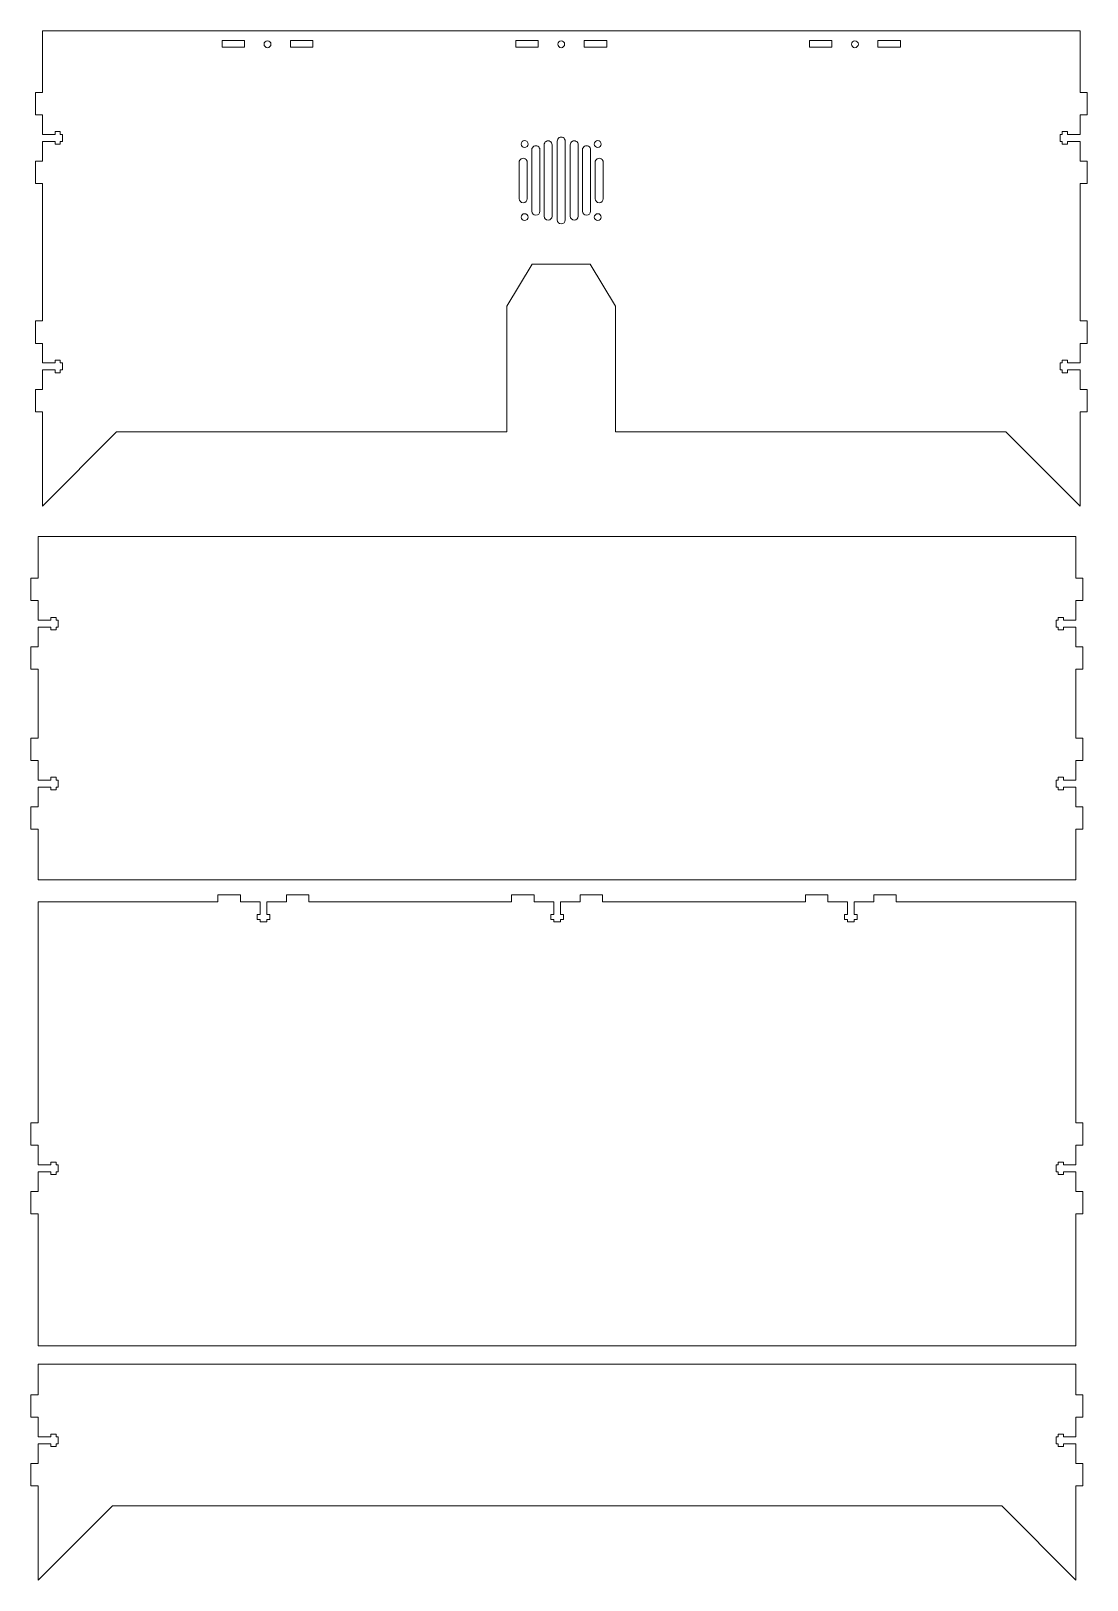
# Model space of a CAD drawing. Header units: inches. Extents: x -22.4 to 22.4, y -13.4 to 13.3.
# Drawn here: x -22.39 to -4.2, y -13.44 to 13.25 of the extents above; entities that cross this region are included whole.
import ezdxf

# ---------------------------------------------------------------- set-up
doc = ezdxf.new("R2010")
doc.units = ezdxf.units.IN
doc.header["$MEASUREMENT"] = 0
doc.layers.add('Layer 1', color=7, linetype='Continuous')

msp = doc.modelspace()

# ---------------------------------------------------------------- linework, layer by layer
at = {"layer": 'Layer 1', "color": 250, "lineweight": 18}
for points in [[(-22.195, 13.25), (-22.195, 13.25), (-22.195, 12.19), (-22.195, 12.19)], [(-4.321, 13.25), (-4.321, 13.25), (-22.195, 13.25), (-22.195, 13.25)], [(-4.321, 12.19), (-4.321, 12.19), (-4.321, 13.25), (-4.321, 13.25)], [(-22.315, 12.19), (-22.315, 12.19), (-22.315, 11.804), (-22.315, 11.804)], [(-22.195, 12.19), (-22.195, 12.19), (-22.315, 12.19), (-22.315, 12.19)], [(-4.201, 12.19), (-4.201, 12.19), (-4.321, 12.19), (-4.321, 12.19)], [(-4.201, 11.804), (-4.201, 11.804), (-4.201, 12.19), (-4.201, 12.19)], [(-22.315, 11.804), (-22.315, 11.804), (-22.195, 11.804), (-22.195, 11.804)], [(-22.195, 11.804), (-22.195, 11.804), (-22.195, 11.466), (-22.195, 11.466)], [(-4.321, 11.804), (-4.321, 11.804), (-4.201, 11.804), (-4.201, 11.804)], [(-4.321, 11.466), (-4.321, 11.466), (-4.321, 11.804), (-4.321, 11.804)], [(-21.977, 11.515), (-21.977, 11.515), (-21.887, 11.515), (-21.887, 11.515)], [(-21.977, 11.466), (-21.977, 11.466), (-21.977, 11.515), (-21.977, 11.515)], [(-21.887, 11.515), (-21.887, 11.515), (-21.887, 11.466), (-21.887, 11.466)], [(-4.629, 11.515), (-4.629, 11.515), (-4.629, 11.466), (-4.629, 11.466)], [(-4.539, 11.515), (-4.539, 11.515), (-4.629, 11.515), (-4.629, 11.515)], [(-4.539, 11.466), (-4.539, 11.466), (-4.539, 11.515), (-4.539, 11.515)], [(-22.195, 11.466), (-22.195, 11.466), (-21.977, 11.466), (-21.977, 11.466)], [(-21.977, 11.348), (-21.977, 11.348), (-22.195, 11.348), (-22.195, 11.348)], [(-22.195, 11.348), (-22.195, 11.348), (-22.195, 11.009), (-22.195, 11.009)], [(-21.977, 11.298), (-21.977, 11.298), (-21.977, 11.348), (-21.977, 11.348)], [(-21.887, 11.298), (-21.887, 11.298), (-21.977, 11.298), (-21.977, 11.298)], [(-21.887, 11.466), (-21.887, 11.466), (-21.851, 11.466), (-21.851, 11.466)], [(-21.887, 11.348), (-21.887, 11.348), (-21.887, 11.298), (-21.887, 11.298)], [(-21.851, 11.348), (-21.851, 11.348), (-21.887, 11.348), (-21.887, 11.348)], [(-21.851, 11.466), (-21.851, 11.466), (-21.851, 11.348), (-21.851, 11.348)], [(-13.552, 11.288), (-13.552, 11.288), (-13.552, 10.059), (-13.552, 10.059)], [(-13.415, 10.059), (-13.415, 10.059), (-13.415, 11.288), (-13.415, 11.288)], [(-13.327, 11.352), (-13.327, 11.352), (-13.327, 9.995), (-13.327, 9.995)], [(-13.19, 9.995), (-13.19, 9.995), (-13.19, 11.352), (-13.19, 11.352)], [(-13.102, 11.288), (-13.102, 11.288), (-13.102, 10.059), (-13.102, 10.059)], [(-12.965, 10.059), (-12.965, 10.059), (-12.965, 11.288), (-12.965, 11.288)], [(-4.665, 11.466), (-4.665, 11.466), (-4.665, 11.348), (-4.665, 11.348)], [(-4.629, 11.466), (-4.629, 11.466), (-4.665, 11.466), (-4.665, 11.466)], [(-4.665, 11.348), (-4.665, 11.348), (-4.629, 11.348), (-4.629, 11.348)], [(-4.629, 11.348), (-4.629, 11.348), (-4.629, 11.298), (-4.629, 11.298)], [(-4.629, 11.298), (-4.629, 11.298), (-4.539, 11.298), (-4.539, 11.298)], [(-4.321, 11.466), (-4.321, 11.466), (-4.539, 11.466), (-4.539, 11.466)], [(-4.539, 11.348), (-4.539, 11.348), (-4.321, 11.348), (-4.321, 11.348)], [(-4.539, 11.298), (-4.539, 11.298), (-4.539, 11.348), (-4.539, 11.348)], [(-4.321, 11.009), (-4.321, 11.009), (-4.321, 11.348), (-4.321, 11.348)], [(-22.315, 11.009), (-22.315, 11.009), (-22.315, 10.623), (-22.315, 10.623)], [(-22.195, 11.009), (-22.195, 11.009), (-22.315, 11.009), (-22.315, 11.009)], [(-13.982, 10.987), (-13.982, 10.987), (-13.982, 10.36), (-13.982, 10.36)], [(-13.844, 10.36), (-13.844, 10.36), (-13.844, 10.987), (-13.844, 10.987)], [(-13.764, 11.204), (-13.764, 11.204), (-13.764, 10.144), (-13.764, 10.144)], [(-13.626, 10.144), (-13.626, 10.144), (-13.626, 11.204), (-13.626, 11.204)], [(-12.891, 11.204), (-12.891, 11.204), (-12.891, 10.144), (-12.891, 10.144)], [(-12.753, 10.144), (-12.753, 10.144), (-12.753, 11.204), (-12.753, 11.204)], [(-12.673, 10.987), (-12.673, 10.987), (-12.673, 10.36), (-12.673, 10.36)], [(-12.535, 10.36), (-12.535, 10.36), (-12.535, 10.987), (-12.535, 10.987)], [(-4.201, 11.009), (-4.201, 11.009), (-4.321, 11.009), (-4.321, 11.009)], [(-4.201, 10.623), (-4.201, 10.623), (-4.201, 11.009), (-4.201, 11.009)], [(-22.315, 10.623), (-22.315, 10.623), (-22.195, 10.623), (-22.195, 10.623)], [(-22.195, 10.623), (-22.195, 10.623), (-22.195, 8.253), (-22.195, 8.253)], [(-4.321, 10.623), (-4.321, 10.623), (-4.201, 10.623), (-4.201, 10.623)], [(-4.321, 8.253), (-4.321, 8.253), (-4.321, 10.623), (-4.321, 10.623)], [(-14.196, 8.505), (-14.196, 8.505), (-13.758, 9.23), (-13.758, 9.23)], [(-13.758, 9.23), (-13.758, 9.23), (-12.758, 9.23), (-12.758, 9.23)], [(-12.758, 9.23), (-12.758, 9.23), (-12.321, 8.505), (-12.321, 8.505)], [(-14.196, 6.34), (-14.196, 6.34), (-14.196, 8.505), (-14.196, 8.505)], [(-12.321, 8.505), (-12.321, 8.505), (-12.321, 6.34), (-12.321, 6.34)], [(-22.315, 8.253), (-22.315, 8.253), (-22.315, 7.867), (-22.315, 7.867)], [(-22.195, 8.253), (-22.195, 8.253), (-22.315, 8.253), (-22.315, 8.253)], [(-4.201, 8.253), (-4.201, 8.253), (-4.321, 8.253), (-4.321, 8.253)], [(-4.201, 7.867), (-4.201, 7.867), (-4.201, 8.253), (-4.201, 8.253)], [(-22.315, 7.867), (-22.315, 7.867), (-22.195, 7.867), (-22.195, 7.867)], [(-22.195, 7.867), (-22.195, 7.867), (-22.195, 7.529), (-22.195, 7.529)], [(-4.321, 7.867), (-4.321, 7.867), (-4.201, 7.867), (-4.201, 7.867)], [(-4.321, 7.529), (-4.321, 7.529), (-4.321, 7.867), (-4.321, 7.867)], [(-22.195, 7.529), (-22.195, 7.529), (-21.977, 7.529), (-21.977, 7.529)], [(-21.977, 7.578), (-21.977, 7.578), (-21.887, 7.578), (-21.887, 7.578)], [(-21.977, 7.529), (-21.977, 7.529), (-21.977, 7.578), (-21.977, 7.578)], [(-21.887, 7.578), (-21.887, 7.578), (-21.887, 7.529), (-21.887, 7.529)], [(-21.887, 7.529), (-21.887, 7.529), (-21.851, 7.529), (-21.851, 7.529)], [(-21.851, 7.529), (-21.851, 7.529), (-21.851, 7.411), (-21.851, 7.411)], [(-4.665, 7.529), (-4.665, 7.529), (-4.665, 7.411), (-4.665, 7.411)], [(-4.629, 7.529), (-4.629, 7.529), (-4.665, 7.529), (-4.665, 7.529)], [(-4.629, 7.578), (-4.629, 7.578), (-4.629, 7.529), (-4.629, 7.529)], [(-4.539, 7.578), (-4.539, 7.578), (-4.629, 7.578), (-4.629, 7.578)], [(-4.539, 7.529), (-4.539, 7.529), (-4.539, 7.578), (-4.539, 7.578)], [(-4.321, 7.529), (-4.321, 7.529), (-4.539, 7.529), (-4.539, 7.529)], [(-21.977, 7.411), (-21.977, 7.411), (-22.195, 7.411), (-22.195, 7.411)], [(-22.195, 7.411), (-22.195, 7.411), (-22.195, 7.072), (-22.195, 7.072)], [(-21.977, 7.361), (-21.977, 7.361), (-21.977, 7.411), (-21.977, 7.411)], [(-21.887, 7.361), (-21.887, 7.361), (-21.977, 7.361), (-21.977, 7.361)], [(-21.887, 7.411), (-21.887, 7.411), (-21.887, 7.361), (-21.887, 7.361)], [(-21.851, 7.411), (-21.851, 7.411), (-21.887, 7.411), (-21.887, 7.411)], [(-4.665, 7.411), (-4.665, 7.411), (-4.629, 7.411), (-4.629, 7.411)], [(-4.629, 7.411), (-4.629, 7.411), (-4.629, 7.361), (-4.629, 7.361)], [(-4.629, 7.361), (-4.629, 7.361), (-4.539, 7.361), (-4.539, 7.361)], [(-4.539, 7.411), (-4.539, 7.411), (-4.321, 7.411), (-4.321, 7.411)], [(-4.539, 7.361), (-4.539, 7.361), (-4.539, 7.411), (-4.539, 7.411)], [(-4.321, 7.072), (-4.321, 7.072), (-4.321, 7.411), (-4.321, 7.411)], [(-22.315, 7.072), (-22.315, 7.072), (-22.315, 6.686), (-22.315, 6.686)], [(-22.195, 7.072), (-22.195, 7.072), (-22.315, 7.072), (-22.315, 7.072)], [(-4.201, 7.072), (-4.201, 7.072), (-4.321, 7.072), (-4.321, 7.072)], [(-4.201, 6.686), (-4.201, 6.686), (-4.201, 7.072), (-4.201, 7.072)], [(-22.315, 6.686), (-22.315, 6.686), (-22.195, 6.686), (-22.195, 6.686)], [(-22.195, 6.686), (-22.195, 6.686), (-22.195, 5.061), (-22.195, 5.061)], [(-4.321, 6.686), (-4.321, 6.686), (-4.201, 6.686), (-4.201, 6.686)], [(-4.321, 5.061), (-4.321, 5.061), (-4.321, 6.686), (-4.321, 6.686)], [(-22.195, 5.061), (-22.195, 5.061), (-20.916, 6.34), (-20.916, 6.34)], [(-20.916, 6.34), (-20.916, 6.34), (-14.196, 6.34), (-14.196, 6.34)], [(-12.321, 6.34), (-12.321, 6.34), (-5.601, 6.34), (-5.601, 6.34)], [(-5.601, 6.34), (-5.601, 6.34), (-4.321, 5.061), (-4.321, 5.061)]]:
    msp.add_open_spline(points, degree=3, dxfattribs=at)
for points, knots in [([(-19.101, 13.088), (-19.101, 13.088), (-18.715, 13.088), (-18.715, 13.088), (-18.715, 13.088), (-18.715, 13.088), (-18.715, 12.968), (-18.715, 12.968), (-18.715, 12.968), (-18.715, 12.968), (-19.101, 12.968), (-19.101, 12.968), (-19.101, 12.968), (-19.101, 12.968), (-19.101, 13.088), (-19.101, 13.088)], [0, 0, 0, 0, 0.2, 0.2, 0.2, 0.2, 0.4, 0.4, 0.4, 0.4, 0.6, 0.6, 0.6, 0.6, 1, 1, 1, 1]), ([(-18.258, 13.021), (-18.258, 13.054), (-18.285, 13.08), (-18.317, 13.08), (-18.317, 13.08), (-18.35, 13.08), (-18.377, 13.054), (-18.377, 13.021), (-18.377, 13.021), (-18.377, 12.989), (-18.35, 12.962), (-18.317, 12.962), (-18.317, 12.962), (-18.285, 12.962), (-18.258, 12.989), (-18.258, 13.021)], [0, 0, 0, 0, 0.2, 0.2, 0.2, 0.2, 0.4, 0.4, 0.4, 0.4, 0.6, 0.6, 0.6, 0.6, 1, 1, 1, 1]), ([(-17.92, 13.088), (-17.92, 13.088), (-17.534, 13.088), (-17.534, 13.088), (-17.534, 13.088), (-17.534, 13.088), (-17.534, 12.968), (-17.534, 12.968), (-17.534, 12.968), (-17.534, 12.968), (-17.92, 12.968), (-17.92, 12.968), (-17.92, 12.968), (-17.92, 12.968), (-17.92, 13.088), (-17.92, 13.088)], [0, 0, 0, 0, 0.2, 0.2, 0.2, 0.2, 0.4, 0.4, 0.4, 0.4, 0.6, 0.6, 0.6, 0.6, 1, 1, 1, 1]), ([(-14.042, 13.088), (-14.042, 13.088), (-13.656, 13.088), (-13.656, 13.088), (-13.656, 13.088), (-13.656, 13.088), (-13.656, 12.968), (-13.656, 12.968), (-13.656, 12.968), (-13.656, 12.968), (-14.042, 12.968), (-14.042, 12.968), (-14.042, 12.968), (-14.042, 12.968), (-14.042, 13.088), (-14.042, 13.088)], [0, 0, 0, 0, 0.2, 0.2, 0.2, 0.2, 0.4, 0.4, 0.4, 0.4, 0.6, 0.6, 0.6, 0.6, 1, 1, 1, 1]), ([(-13.199, 13.021), (-13.199, 13.054), (-13.226, 13.08), (-13.258, 13.08), (-13.258, 13.08), (-13.291, 13.08), (-13.317, 13.054), (-13.317, 13.021), (-13.317, 13.021), (-13.317, 12.989), (-13.291, 12.962), (-13.258, 12.962), (-13.258, 12.962), (-13.226, 12.962), (-13.199, 12.989), (-13.199, 13.021)], [0, 0, 0, 0, 0.2, 0.2, 0.2, 0.2, 0.4, 0.4, 0.4, 0.4, 0.6, 0.6, 0.6, 0.6, 1, 1, 1, 1]), ([(-12.861, 13.088), (-12.861, 13.088), (-12.475, 13.088), (-12.475, 13.088), (-12.475, 13.088), (-12.475, 13.088), (-12.475, 12.968), (-12.475, 12.968), (-12.475, 12.968), (-12.475, 12.968), (-12.861, 12.968), (-12.861, 12.968), (-12.861, 12.968), (-12.861, 12.968), (-12.861, 13.088), (-12.861, 13.088)], [0, 0, 0, 0, 0.2, 0.2, 0.2, 0.2, 0.4, 0.4, 0.4, 0.4, 0.6, 0.6, 0.6, 0.6, 1, 1, 1, 1]), ([(-8.983, 13.088), (-8.983, 13.088), (-8.597, 13.088), (-8.597, 13.088), (-8.597, 13.088), (-8.597, 13.088), (-8.597, 12.968), (-8.597, 12.968), (-8.597, 12.968), (-8.597, 12.968), (-8.983, 12.968), (-8.983, 12.968), (-8.983, 12.968), (-8.983, 12.968), (-8.983, 13.088), (-8.983, 13.088)], [0, 0, 0, 0, 0.2, 0.2, 0.2, 0.2, 0.4, 0.4, 0.4, 0.4, 0.6, 0.6, 0.6, 0.6, 1, 1, 1, 1]), ([(-8.14, 13.021), (-8.14, 13.054), (-8.167, 13.08), (-8.199, 13.08), (-8.199, 13.08), (-8.232, 13.08), (-8.258, 13.054), (-8.258, 13.021), (-8.258, 13.021), (-8.258, 12.989), (-8.232, 12.962), (-8.199, 12.962), (-8.199, 12.962), (-8.167, 12.962), (-8.14, 12.989), (-8.14, 13.021)], [0, 0, 0, 0, 0.2, 0.2, 0.2, 0.2, 0.4, 0.4, 0.4, 0.4, 0.6, 0.6, 0.6, 0.6, 1, 1, 1, 1]), ([(-7.802, 13.088), (-7.802, 13.088), (-7.416, 13.088), (-7.416, 13.088), (-7.416, 13.088), (-7.416, 13.088), (-7.416, 12.968), (-7.416, 12.968), (-7.416, 12.968), (-7.416, 12.968), (-7.802, 12.968), (-7.802, 12.968), (-7.802, 12.968), (-7.802, 12.968), (-7.802, 13.088), (-7.802, 13.088)], [0, 0, 0, 0, 0.2, 0.2, 0.2, 0.2, 0.4, 0.4, 0.4, 0.4, 0.6, 0.6, 0.6, 0.6, 1, 1, 1, 1]), ([(-13.829, 11.302), (-13.829, 11.334), (-13.856, 11.361), (-13.888, 11.361), (-13.888, 11.361), (-13.921, 11.361), (-13.947, 11.334), (-13.947, 11.302), (-13.947, 11.302), (-13.947, 11.269), (-13.921, 11.243), (-13.888, 11.243), (-13.888, 11.243), (-13.856, 11.243), (-13.829, 11.269), (-13.829, 11.302)], [0, 0, 0, 0, 0.2, 0.2, 0.2, 0.2, 0.4, 0.4, 0.4, 0.4, 0.6, 0.6, 0.6, 0.6, 1, 1, 1, 1]), ([(-13.626, 11.204), (-13.626, 11.228), (-13.639, 11.251), (-13.66, 11.263), (-13.66, 11.263), (-13.682, 11.276), (-13.708, 11.276), (-13.729, 11.263), (-13.729, 11.263), (-13.751, 11.251), (-13.764, 11.228), (-13.764, 11.204)], [0, 0, 0, 0, 0.25, 0.25, 0.25, 0.25, 0.5, 0.5, 0.5, 0.5, 1, 1, 1, 1]), ([(-13.415, 11.288), (-13.415, 11.313), (-13.428, 11.336), (-13.449, 11.348), (-13.449, 11.348), (-13.47, 11.36), (-13.497, 11.36), (-13.518, 11.348), (-13.518, 11.348), (-13.539, 11.336), (-13.552, 11.313), (-13.552, 11.288)], [0, 0, 0, 0, 0.25, 0.25, 0.25, 0.25, 0.5, 0.5, 0.5, 0.5, 1, 1, 1, 1]), ([(-13.19, 11.352), (-13.19, 11.377), (-13.203, 11.4), (-13.224, 11.412), (-13.224, 11.412), (-13.245, 11.424), (-13.272, 11.424), (-13.293, 11.412), (-13.293, 11.412), (-13.314, 11.4), (-13.327, 11.377), (-13.327, 11.352)], [0, 0, 0, 0, 0.25, 0.25, 0.25, 0.25, 0.5, 0.5, 0.5, 0.5, 1, 1, 1, 1]), ([(-12.965, 11.288), (-12.965, 11.313), (-12.978, 11.336), (-12.999, 11.348), (-12.999, 11.348), (-13.02, 11.36), (-13.047, 11.36), (-13.068, 11.348), (-13.068, 11.348), (-13.089, 11.336), (-13.102, 11.313), (-13.102, 11.288)], [0, 0, 0, 0, 0.25, 0.25, 0.25, 0.25, 0.5, 0.5, 0.5, 0.5, 1, 1, 1, 1]), ([(-12.753, 11.204), (-12.753, 11.228), (-12.766, 11.251), (-12.788, 11.263), (-12.788, 11.263), (-12.809, 11.276), (-12.835, 11.276), (-12.856, 11.263), (-12.856, 11.263), (-12.878, 11.251), (-12.891, 11.228), (-12.891, 11.204)], [0, 0, 0, 0, 0.25, 0.25, 0.25, 0.25, 0.5, 0.5, 0.5, 0.5, 1, 1, 1, 1]), ([(-12.569, 11.302), (-12.569, 11.334), (-12.596, 11.361), (-12.628, 11.361), (-12.628, 11.361), (-12.661, 11.361), (-12.688, 11.334), (-12.688, 11.302), (-12.688, 11.302), (-12.688, 11.269), (-12.661, 11.243), (-12.628, 11.243), (-12.628, 11.243), (-12.596, 11.243), (-12.569, 11.269), (-12.569, 11.302)], [0, 0, 0, 0, 0.2, 0.2, 0.2, 0.2, 0.4, 0.4, 0.4, 0.4, 0.6, 0.6, 0.6, 0.6, 1, 1, 1, 1]), ([(-13.844, 10.987), (-13.844, 11.012), (-13.857, 11.035), (-13.879, 11.047), (-13.879, 11.047), (-13.9, 11.059), (-13.926, 11.059), (-13.948, 11.047), (-13.948, 11.047), (-13.969, 11.035), (-13.982, 11.012), (-13.982, 10.987)], [0, 0, 0, 0, 0.25, 0.25, 0.25, 0.25, 0.5, 0.5, 0.5, 0.5, 1, 1, 1, 1]), ([(-12.535, 10.987), (-12.535, 11.012), (-12.548, 11.035), (-12.569, 11.047), (-12.569, 11.047), (-12.591, 11.059), (-12.617, 11.059), (-12.638, 11.047), (-12.638, 11.047), (-12.66, 11.035), (-12.673, 11.012), (-12.673, 10.987)], [0, 0, 0, 0, 0.25, 0.25, 0.25, 0.25, 0.5, 0.5, 0.5, 0.5, 1, 1, 1, 1]), ([(-13.982, 10.36), (-13.982, 10.322), (-13.951, 10.291), (-13.913, 10.291), (-13.913, 10.291), (-13.875, 10.291), (-13.844, 10.322), (-13.844, 10.36)], [0, 0, 0, 0, 0.333333, 0.333333, 0.333333, 0.333333, 1, 1, 1, 1]), ([(-13.764, 10.144), (-13.764, 10.105), (-13.733, 10.075), (-13.695, 10.075), (-13.695, 10.075), (-13.657, 10.075), (-13.626, 10.105), (-13.626, 10.144)], [0, 0, 0, 0, 0.333333, 0.333333, 0.333333, 0.333333, 1, 1, 1, 1]), ([(-12.891, 10.144), (-12.891, 10.105), (-12.86, 10.075), (-12.822, 10.075), (-12.822, 10.075), (-12.784, 10.075), (-12.753, 10.105), (-12.753, 10.144)], [0, 0, 0, 0, 0.333333, 0.333333, 0.333333, 0.333333, 1, 1, 1, 1]), ([(-12.673, 10.36), (-12.673, 10.322), (-12.642, 10.291), (-12.604, 10.291), (-12.604, 10.291), (-12.566, 10.291), (-12.535, 10.322), (-12.535, 10.36)], [0, 0, 0, 0, 0.333333, 0.333333, 0.333333, 0.333333, 1, 1, 1, 1]), ([(-13.829, 10.042), (-13.829, 10.074), (-13.856, 10.101), (-13.888, 10.101), (-13.888, 10.101), (-13.921, 10.101), (-13.947, 10.074), (-13.947, 10.042), (-13.947, 10.042), (-13.947, 10.009), (-13.921, 9.983), (-13.888, 9.983), (-13.888, 9.983), (-13.856, 9.983), (-13.829, 10.009), (-13.829, 10.042)], [0, 0, 0, 0, 0.2, 0.2, 0.2, 0.2, 0.4, 0.4, 0.4, 0.4, 0.6, 0.6, 0.6, 0.6, 1, 1, 1, 1]), ([(-13.552, 10.059), (-13.552, 10.021), (-13.521, 9.99), (-13.483, 9.99), (-13.483, 9.99), (-13.445, 9.99), (-13.415, 10.021), (-13.415, 10.059)], [0, 0, 0, 0, 0.333333, 0.333333, 0.333333, 0.333333, 1, 1, 1, 1]), ([(-13.327, 9.995), (-13.327, 9.957), (-13.296, 9.926), (-13.258, 9.926), (-13.258, 9.926), (-13.22, 9.926), (-13.19, 9.957), (-13.19, 9.995)], [0, 0, 0, 0, 0.333333, 0.333333, 0.333333, 0.333333, 1, 1, 1, 1]), ([(-13.102, 10.059), (-13.102, 10.021), (-13.071, 9.99), (-13.033, 9.99), (-13.033, 9.99), (-12.995, 9.99), (-12.965, 10.021), (-12.965, 10.059)], [0, 0, 0, 0, 0.333333, 0.333333, 0.333333, 0.333333, 1, 1, 1, 1]), ([(-12.569, 10.042), (-12.569, 10.074), (-12.596, 10.101), (-12.628, 10.101), (-12.628, 10.101), (-12.661, 10.101), (-12.688, 10.074), (-12.688, 10.042), (-12.688, 10.042), (-12.688, 10.009), (-12.661, 9.983), (-12.628, 9.983), (-12.628, 9.983), (-12.596, 9.983), (-12.569, 10.009), (-12.569, 10.042)], [0, 0, 0, 0, 0.2, 0.2, 0.2, 0.2, 0.4, 0.4, 0.4, 0.4, 0.6, 0.6, 0.6, 0.6, 1, 1, 1, 1])]:
    msp.add_open_spline(points, degree=3, knots=knots, dxfattribs=at)
at = {"layer": 'Layer 1', "lineweight": 15}
for points in [[(-4.391, 4.536), (-4.391, 4.536), (-22.265, 4.536), (-22.265, 4.536)], [(-22.265, 4.536), (-22.265, 4.536), (-22.265, 3.82), (-22.265, 3.82)], [(-4.391, 3.82), (-4.391, 3.82), (-4.391, 4.536), (-4.391, 4.536)], [(-22.265, 3.82), (-22.265, 3.82), (-22.391, 3.82), (-22.391, 3.82)], [(-22.391, 3.82), (-22.391, 3.82), (-22.391, 3.434), (-22.391, 3.434)], [(-4.271, 3.82), (-4.271, 3.82), (-4.391, 3.82), (-4.391, 3.82)], [(-4.271, 3.434), (-4.271, 3.434), (-4.271, 3.82), (-4.271, 3.82)], [(-22.391, 3.434), (-22.391, 3.434), (-22.265, 3.434), (-22.265, 3.434)], [(-22.265, 3.434), (-22.265, 3.434), (-22.265, 3.095), (-22.265, 3.095)], [(-4.391, 3.095), (-4.391, 3.095), (-4.391, 3.434), (-4.391, 3.434)], [(-4.391, 3.434), (-4.391, 3.434), (-4.271, 3.434), (-4.271, 3.434)], [(-22.265, 3.095), (-22.265, 3.095), (-22.047, 3.095), (-22.047, 3.095)], [(-22.047, 2.977), (-22.047, 2.977), (-22.265, 2.977), (-22.265, 2.977)], [(-22.265, 2.977), (-22.265, 2.977), (-22.265, 2.639), (-22.265, 2.639)], [(-22.047, 3.095), (-22.047, 3.095), (-22.047, 3.145), (-22.047, 3.145)], [(-22.047, 3.145), (-22.047, 3.145), (-21.957, 3.145), (-21.957, 3.145)], [(-22.047, 2.928), (-22.047, 2.928), (-22.047, 2.977), (-22.047, 2.977)], [(-21.957, 3.145), (-21.957, 3.145), (-21.957, 3.095), (-21.957, 3.095)], [(-21.957, 3.095), (-21.957, 3.095), (-21.921, 3.095), (-21.921, 3.095)], [(-21.921, 2.977), (-21.921, 2.977), (-21.957, 2.977), (-21.957, 2.977)], [(-21.957, 2.977), (-21.957, 2.977), (-21.957, 2.928), (-21.957, 2.928)], [(-21.921, 3.095), (-21.921, 3.095), (-21.921, 2.977), (-21.921, 2.977)], [(-4.735, 2.977), (-4.735, 2.977), (-4.735, 3.095), (-4.735, 3.095)], [(-4.735, 3.095), (-4.735, 3.095), (-4.699, 3.095), (-4.699, 3.095)], [(-4.699, 2.977), (-4.699, 2.977), (-4.735, 2.977), (-4.735, 2.977)], [(-4.699, 3.095), (-4.699, 3.095), (-4.699, 3.145), (-4.699, 3.145)], [(-4.699, 3.145), (-4.699, 3.145), (-4.609, 3.145), (-4.609, 3.145)], [(-4.699, 2.928), (-4.699, 2.928), (-4.699, 2.977), (-4.699, 2.977)], [(-4.609, 3.145), (-4.609, 3.145), (-4.609, 3.095), (-4.609, 3.095)], [(-4.609, 3.095), (-4.609, 3.095), (-4.391, 3.095), (-4.391, 3.095)], [(-4.391, 2.977), (-4.391, 2.977), (-4.609, 2.977), (-4.609, 2.977)], [(-4.609, 2.977), (-4.609, 2.977), (-4.609, 2.928), (-4.609, 2.928)], [(-4.391, 2.639), (-4.391, 2.639), (-4.391, 2.977), (-4.391, 2.977)], [(-21.957, 2.928), (-21.957, 2.928), (-22.047, 2.928), (-22.047, 2.928)], [(-4.609, 2.928), (-4.609, 2.928), (-4.699, 2.928), (-4.699, 2.928)], [(-22.265, 2.639), (-22.265, 2.639), (-22.391, 2.639), (-22.391, 2.639)], [(-22.391, 2.639), (-22.391, 2.639), (-22.391, 2.253), (-22.391, 2.253)], [(-4.271, 2.639), (-4.271, 2.639), (-4.391, 2.639), (-4.391, 2.639)], [(-4.271, 2.253), (-4.271, 2.253), (-4.271, 2.639), (-4.271, 2.639)], [(-22.391, 2.253), (-22.391, 2.253), (-22.265, 2.253), (-22.265, 2.253)], [(-22.265, 2.253), (-22.265, 2.253), (-22.265, 1.064), (-22.265, 1.064)], [(-4.391, 1.064), (-4.391, 1.064), (-4.391, 2.253), (-4.391, 2.253)], [(-4.391, 2.253), (-4.391, 2.253), (-4.271, 2.253), (-4.271, 2.253)], [(-22.265, 1.064), (-22.265, 1.064), (-22.391, 1.064), (-22.391, 1.064)], [(-22.391, 1.064), (-22.391, 1.064), (-22.391, 0.678), (-22.391, 0.678)], [(-4.271, 1.064), (-4.271, 1.064), (-4.391, 1.064), (-4.391, 1.064)], [(-4.271, 0.678), (-4.271, 0.678), (-4.271, 1.064), (-4.271, 1.064)], [(-22.391, 0.678), (-22.391, 0.678), (-22.265, 0.678), (-22.265, 0.678)], [(-22.265, 0.678), (-22.265, 0.678), (-22.265, 0.34), (-22.265, 0.34)], [(-4.391, 0.34), (-4.391, 0.34), (-4.391, 0.678), (-4.391, 0.678)], [(-4.391, 0.678), (-4.391, 0.678), (-4.271, 0.678), (-4.271, 0.678)], [(-22.265, 0.34), (-22.265, 0.34), (-22.047, 0.34), (-22.047, 0.34)], [(-22.047, 0.34), (-22.047, 0.34), (-22.047, 0.389), (-22.047, 0.389)], [(-22.047, 0.389), (-22.047, 0.389), (-21.957, 0.389), (-21.957, 0.389)], [(-21.957, 0.389), (-21.957, 0.389), (-21.957, 0.34), (-21.957, 0.34)], [(-21.957, 0.34), (-21.957, 0.34), (-21.921, 0.34), (-21.921, 0.34)], [(-21.921, 0.34), (-21.921, 0.34), (-21.921, 0.221), (-21.921, 0.221)], [(-4.735, 0.221), (-4.735, 0.221), (-4.735, 0.34), (-4.735, 0.34)], [(-4.735, 0.34), (-4.735, 0.34), (-4.699, 0.34), (-4.699, 0.34)], [(-4.699, 0.34), (-4.699, 0.34), (-4.699, 0.389), (-4.699, 0.389)], [(-4.699, 0.389), (-4.699, 0.389), (-4.609, 0.389), (-4.609, 0.389)], [(-4.609, 0.389), (-4.609, 0.389), (-4.609, 0.34), (-4.609, 0.34)], [(-4.609, 0.34), (-4.609, 0.34), (-4.391, 0.34), (-4.391, 0.34)], [(-22.047, 0.221), (-22.047, 0.221), (-22.265, 0.221), (-22.265, 0.221)], [(-22.265, 0.221), (-22.265, 0.221), (-22.265, -0.117), (-22.265, -0.117)], [(-22.047, 0.172), (-22.047, 0.172), (-22.047, 0.221), (-22.047, 0.221)], [(-21.957, 0.172), (-21.957, 0.172), (-22.047, 0.172), (-22.047, 0.172)], [(-21.921, 0.221), (-21.921, 0.221), (-21.957, 0.221), (-21.957, 0.221)], [(-21.957, 0.221), (-21.957, 0.221), (-21.957, 0.172), (-21.957, 0.172)], [(-4.699, 0.221), (-4.699, 0.221), (-4.735, 0.221), (-4.735, 0.221)], [(-4.699, 0.172), (-4.699, 0.172), (-4.699, 0.221), (-4.699, 0.221)], [(-4.609, 0.172), (-4.609, 0.172), (-4.699, 0.172), (-4.699, 0.172)], [(-4.391, 0.221), (-4.391, 0.221), (-4.609, 0.221), (-4.609, 0.221)], [(-4.609, 0.221), (-4.609, 0.221), (-4.609, 0.172), (-4.609, 0.172)], [(-4.391, -0.117), (-4.391, -0.117), (-4.391, 0.221), (-4.391, 0.221)], [(-22.265, -0.117), (-22.265, -0.117), (-22.391, -0.117), (-22.391, -0.117)], [(-22.391, -0.117), (-22.391, -0.117), (-22.391, -0.503), (-22.391, -0.503)], [(-4.271, -0.117), (-4.271, -0.117), (-4.391, -0.117), (-4.391, -0.117)], [(-4.271, -0.503), (-4.271, -0.503), (-4.271, -0.117), (-4.271, -0.117)], [(-22.391, -0.503), (-22.391, -0.503), (-22.265, -0.503), (-22.265, -0.503)], [(-22.265, -0.503), (-22.265, -0.503), (-22.265, -1.377), (-22.265, -1.377)], [(-4.391, -1.377), (-4.391, -1.377), (-4.391, -0.503), (-4.391, -0.503)], [(-4.391, -0.503), (-4.391, -0.503), (-4.271, -0.503), (-4.271, -0.503)], [(-22.265, -1.377), (-22.265, -1.377), (-4.391, -1.377), (-4.391, -1.377)], [(-19.171, -1.755), (-19.171, -1.755), (-22.265, -1.755), (-22.265, -1.755)], [(-22.265, -1.755), (-22.265, -1.755), (-22.265, -5.565), (-22.265, -5.565)], [(-18.785, -1.635), (-18.785, -1.635), (-19.171, -1.635), (-19.171, -1.635)], [(-19.171, -1.635), (-19.171, -1.635), (-19.171, -1.755), (-19.171, -1.755)], [(-18.785, -1.755), (-18.785, -1.755), (-18.785, -1.635), (-18.785, -1.635)], [(-18.446, -1.755), (-18.446, -1.755), (-18.785, -1.755), (-18.785, -1.755)], [(-18.446, -1.755), (-18.446, -1.755), (-18.446, -1.973), (-18.446, -1.973)], [(-18.328, -1.973), (-18.328, -1.973), (-18.328, -1.755), (-18.328, -1.755)], [(-17.99, -1.755), (-17.99, -1.755), (-18.328, -1.755), (-18.328, -1.755)], [(-17.604, -1.635), (-17.604, -1.635), (-17.99, -1.635), (-17.99, -1.635)], [(-17.99, -1.635), (-17.99, -1.635), (-17.99, -1.755), (-17.99, -1.755)], [(-17.604, -1.755), (-17.604, -1.755), (-17.604, -1.635), (-17.604, -1.635)], [(-14.112, -1.755), (-14.112, -1.755), (-17.604, -1.755), (-17.604, -1.755)], [(-13.726, -1.635), (-13.726, -1.635), (-14.112, -1.635), (-14.112, -1.635)], [(-14.112, -1.635), (-14.112, -1.635), (-14.112, -1.755), (-14.112, -1.755)], [(-13.726, -1.755), (-13.726, -1.755), (-13.726, -1.635), (-13.726, -1.635)], [(-13.387, -1.755), (-13.387, -1.755), (-13.726, -1.755), (-13.726, -1.755)], [(-13.387, -1.755), (-13.387, -1.755), (-13.387, -1.973), (-13.387, -1.973)], [(-13.269, -1.973), (-13.269, -1.973), (-13.269, -1.755), (-13.269, -1.755)], [(-12.93, -1.755), (-12.93, -1.755), (-13.269, -1.755), (-13.269, -1.755)], [(-12.545, -1.635), (-12.545, -1.635), (-12.93, -1.635), (-12.93, -1.635)], [(-12.93, -1.635), (-12.93, -1.635), (-12.93, -1.755), (-12.93, -1.755)], [(-12.545, -1.755), (-12.545, -1.755), (-12.545, -1.635), (-12.545, -1.635)], [(-9.053, -1.755), (-9.053, -1.755), (-12.545, -1.755), (-12.545, -1.755)], [(-8.667, -1.635), (-8.667, -1.635), (-9.053, -1.635), (-9.053, -1.635)], [(-9.053, -1.635), (-9.053, -1.635), (-9.053, -1.755), (-9.053, -1.755)], [(-8.667, -1.755), (-8.667, -1.755), (-8.667, -1.635), (-8.667, -1.635)], [(-8.328, -1.755), (-8.328, -1.755), (-8.667, -1.755), (-8.667, -1.755)], [(-8.328, -1.755), (-8.328, -1.755), (-8.328, -1.973), (-8.328, -1.973)], [(-8.21, -1.973), (-8.21, -1.973), (-8.21, -1.755), (-8.21, -1.755)], [(-7.871, -1.755), (-7.871, -1.755), (-8.21, -1.755), (-8.21, -1.755)], [(-7.486, -1.635), (-7.486, -1.635), (-7.871, -1.635), (-7.871, -1.635)], [(-7.871, -1.635), (-7.871, -1.635), (-7.871, -1.755), (-7.871, -1.755)], [(-7.486, -1.755), (-7.486, -1.755), (-7.486, -1.635), (-7.486, -1.635)], [(-4.391, -1.755), (-4.391, -1.755), (-7.486, -1.755), (-7.486, -1.755)], [(-4.391, -5.565), (-4.391, -5.565), (-4.391, -1.755), (-4.391, -1.755)], [(-18.446, -1.973), (-18.446, -1.973), (-18.495, -1.973), (-18.495, -1.973)], [(-18.495, -1.973), (-18.495, -1.973), (-18.495, -2.063), (-18.495, -2.063)], [(-18.495, -2.063), (-18.495, -2.063), (-18.446, -2.063), (-18.446, -2.063)], [(-18.446, -2.063), (-18.446, -2.063), (-18.446, -2.099), (-18.446, -2.099)], [(-18.446, -2.099), (-18.446, -2.099), (-18.328, -2.099), (-18.328, -2.099)], [(-18.279, -1.973), (-18.279, -1.973), (-18.328, -1.973), (-18.328, -1.973)], [(-18.328, -2.099), (-18.328, -2.099), (-18.328, -2.063), (-18.328, -2.063)], [(-18.328, -2.063), (-18.328, -2.063), (-18.279, -2.063), (-18.279, -2.063)], [(-18.279, -2.063), (-18.279, -2.063), (-18.279, -1.973), (-18.279, -1.973)], [(-13.387, -1.973), (-13.387, -1.973), (-13.436, -1.973), (-13.436, -1.973)], [(-13.436, -1.973), (-13.436, -1.973), (-13.436, -2.063), (-13.436, -2.063)], [(-13.436, -2.063), (-13.436, -2.063), (-13.387, -2.063), (-13.387, -2.063)], [(-13.387, -2.063), (-13.387, -2.063), (-13.387, -2.099), (-13.387, -2.099)], [(-13.387, -2.099), (-13.387, -2.099), (-13.269, -2.099), (-13.269, -2.099)], [(-13.22, -1.973), (-13.22, -1.973), (-13.269, -1.973), (-13.269, -1.973)], [(-13.269, -2.099), (-13.269, -2.099), (-13.269, -2.063), (-13.269, -2.063)], [(-13.269, -2.063), (-13.269, -2.063), (-13.22, -2.063), (-13.22, -2.063)], [(-13.22, -2.063), (-13.22, -2.063), (-13.22, -1.973), (-13.22, -1.973)], [(-8.328, -1.973), (-8.328, -1.973), (-8.377, -1.973), (-8.377, -1.973)], [(-8.377, -1.973), (-8.377, -1.973), (-8.377, -2.063), (-8.377, -2.063)], [(-8.377, -2.063), (-8.377, -2.063), (-8.328, -2.063), (-8.328, -2.063)], [(-8.328, -2.063), (-8.328, -2.063), (-8.328, -2.099), (-8.328, -2.099)], [(-8.328, -2.099), (-8.328, -2.099), (-8.21, -2.099), (-8.21, -2.099)], [(-8.161, -1.973), (-8.161, -1.973), (-8.21, -1.973), (-8.21, -1.973)], [(-8.21, -2.099), (-8.21, -2.099), (-8.21, -2.063), (-8.21, -2.063)], [(-8.21, -2.063), (-8.21, -2.063), (-8.161, -2.063), (-8.161, -2.063)], [(-8.161, -2.063), (-8.161, -2.063), (-8.161, -1.973), (-8.161, -1.973)], [(-22.265, -5.565), (-22.265, -5.565), (-22.391, -5.565), (-22.391, -5.565)], [(-22.391, -5.565), (-22.391, -5.565), (-22.391, -5.951), (-22.391, -5.951)], [(-4.271, -5.565), (-4.271, -5.565), (-4.391, -5.565), (-4.391, -5.565)], [(-4.271, -5.951), (-4.271, -5.951), (-4.271, -5.565), (-4.271, -5.565)], [(-22.391, -5.951), (-22.391, -5.951), (-22.265, -5.951), (-22.265, -5.951)], [(-22.265, -5.951), (-22.265, -5.951), (-22.265, -6.29), (-22.265, -6.29)], [(-4.391, -6.29), (-4.391, -6.29), (-4.391, -5.951), (-4.391, -5.951)], [(-4.391, -5.951), (-4.391, -5.951), (-4.271, -5.951), (-4.271, -5.951)], [(-22.265, -6.29), (-22.265, -6.29), (-22.047, -6.29), (-22.047, -6.29)], [(-22.047, -6.29), (-22.047, -6.29), (-22.047, -6.241), (-22.047, -6.241)], [(-22.047, -6.241), (-22.047, -6.241), (-21.957, -6.241), (-21.957, -6.241)], [(-21.957, -6.241), (-21.957, -6.241), (-21.957, -6.29), (-21.957, -6.29)], [(-21.957, -6.29), (-21.957, -6.29), (-21.921, -6.29), (-21.921, -6.29)], [(-21.921, -6.29), (-21.921, -6.29), (-21.921, -6.408), (-21.921, -6.408)], [(-4.735, -6.408), (-4.735, -6.408), (-4.735, -6.29), (-4.735, -6.29)], [(-4.735, -6.29), (-4.735, -6.29), (-4.699, -6.29), (-4.699, -6.29)], [(-4.699, -6.29), (-4.699, -6.29), (-4.699, -6.241), (-4.699, -6.241)], [(-4.699, -6.241), (-4.699, -6.241), (-4.609, -6.241), (-4.609, -6.241)], [(-4.609, -6.241), (-4.609, -6.241), (-4.609, -6.29), (-4.609, -6.29)], [(-4.609, -6.29), (-4.609, -6.29), (-4.391, -6.29), (-4.391, -6.29)], [(-22.047, -6.408), (-22.047, -6.408), (-22.265, -6.408), (-22.265, -6.408)], [(-22.265, -6.408), (-22.265, -6.408), (-22.265, -6.747), (-22.265, -6.747)], [(-22.047, -6.457), (-22.047, -6.457), (-22.047, -6.408), (-22.047, -6.408)], [(-21.957, -6.457), (-21.957, -6.457), (-22.047, -6.457), (-22.047, -6.457)], [(-21.921, -6.408), (-21.921, -6.408), (-21.957, -6.408), (-21.957, -6.408)], [(-21.957, -6.408), (-21.957, -6.408), (-21.957, -6.457), (-21.957, -6.457)], [(-4.699, -6.408), (-4.699, -6.408), (-4.735, -6.408), (-4.735, -6.408)], [(-4.699, -6.457), (-4.699, -6.457), (-4.699, -6.408), (-4.699, -6.408)], [(-4.609, -6.457), (-4.609, -6.457), (-4.699, -6.457), (-4.699, -6.457)], [(-4.391, -6.408), (-4.391, -6.408), (-4.609, -6.408), (-4.609, -6.408)], [(-4.609, -6.408), (-4.609, -6.408), (-4.609, -6.457), (-4.609, -6.457)], [(-4.391, -6.747), (-4.391, -6.747), (-4.391, -6.408), (-4.391, -6.408)], [(-22.265, -6.747), (-22.265, -6.747), (-22.391, -6.747), (-22.391, -6.747)], [(-22.391, -6.747), (-22.391, -6.747), (-22.391, -7.132), (-22.391, -7.132)], [(-4.271, -6.747), (-4.271, -6.747), (-4.391, -6.747), (-4.391, -6.747)], [(-4.271, -7.132), (-4.271, -7.132), (-4.271, -6.747), (-4.271, -6.747)], [(-22.391, -7.132), (-22.391, -7.132), (-22.265, -7.132), (-22.265, -7.132)], [(-22.265, -7.132), (-22.265, -7.132), (-22.265, -9.41), (-22.265, -9.41)], [(-4.391, -9.41), (-4.391, -9.41), (-4.391, -7.132), (-4.391, -7.132)], [(-4.391, -7.132), (-4.391, -7.132), (-4.271, -7.132), (-4.271, -7.132)], [(-22.265, -9.41), (-22.265, -9.41), (-4.391, -9.41), (-4.391, -9.41)], [(-4.391, -9.723), (-4.391, -9.723), (-22.265, -9.723), (-22.265, -9.723)], [(-22.265, -9.723), (-22.265, -9.723), (-22.265, -10.253), (-22.265, -10.253)], [(-4.391, -10.253), (-4.391, -10.253), (-4.391, -9.723), (-4.391, -9.723)], [(-22.265, -10.253), (-22.265, -10.253), (-22.391, -10.253), (-22.391, -10.253)], [(-22.391, -10.253), (-22.391, -10.253), (-22.391, -10.639), (-22.391, -10.639)], [(-4.271, -10.253), (-4.271, -10.253), (-4.391, -10.253), (-4.391, -10.253)], [(-4.271, -10.639), (-4.271, -10.639), (-4.271, -10.253), (-4.271, -10.253)], [(-22.391, -10.639), (-22.391, -10.639), (-22.265, -10.639), (-22.265, -10.639)], [(-22.265, -10.639), (-22.265, -10.639), (-22.265, -10.977), (-22.265, -10.977)], [(-4.391, -10.977), (-4.391, -10.977), (-4.391, -10.639), (-4.391, -10.639)], [(-4.391, -10.639), (-4.391, -10.639), (-4.271, -10.639), (-4.271, -10.639)], [(-22.047, -10.977), (-22.047, -10.977), (-22.047, -10.928), (-22.047, -10.928)], [(-22.047, -10.928), (-22.047, -10.928), (-21.957, -10.928), (-21.957, -10.928)], [(-21.957, -10.928), (-21.957, -10.928), (-21.957, -10.977), (-21.957, -10.977)], [(-4.699, -10.977), (-4.699, -10.977), (-4.699, -10.928), (-4.699, -10.928)], [(-4.699, -10.928), (-4.699, -10.928), (-4.609, -10.928), (-4.609, -10.928)], [(-4.609, -10.928), (-4.609, -10.928), (-4.609, -10.977), (-4.609, -10.977)], [(-22.265, -10.977), (-22.265, -10.977), (-22.047, -10.977), (-22.047, -10.977)], [(-22.047, -11.095), (-22.047, -11.095), (-22.265, -11.095), (-22.265, -11.095)], [(-22.265, -11.095), (-22.265, -11.095), (-22.265, -11.434), (-22.265, -11.434)], [(-22.047, -11.145), (-22.047, -11.145), (-22.047, -11.095), (-22.047, -11.095)], [(-21.957, -11.145), (-21.957, -11.145), (-22.047, -11.145), (-22.047, -11.145)], [(-21.957, -10.977), (-21.957, -10.977), (-21.921, -10.977), (-21.921, -10.977)], [(-21.921, -11.095), (-21.921, -11.095), (-21.957, -11.095), (-21.957, -11.095)], [(-21.957, -11.095), (-21.957, -11.095), (-21.957, -11.145), (-21.957, -11.145)], [(-21.921, -10.977), (-21.921, -10.977), (-21.921, -11.095), (-21.921, -11.095)], [(-4.735, -11.095), (-4.735, -11.095), (-4.735, -10.977), (-4.735, -10.977)], [(-4.735, -10.977), (-4.735, -10.977), (-4.699, -10.977), (-4.699, -10.977)], [(-4.699, -11.095), (-4.699, -11.095), (-4.735, -11.095), (-4.735, -11.095)], [(-4.699, -11.145), (-4.699, -11.145), (-4.699, -11.095), (-4.699, -11.095)], [(-4.609, -11.145), (-4.609, -11.145), (-4.699, -11.145), (-4.699, -11.145)], [(-4.609, -10.977), (-4.609, -10.977), (-4.391, -10.977), (-4.391, -10.977)], [(-4.391, -11.095), (-4.391, -11.095), (-4.609, -11.095), (-4.609, -11.095)], [(-4.609, -11.095), (-4.609, -11.095), (-4.609, -11.145), (-4.609, -11.145)], [(-4.391, -11.434), (-4.391, -11.434), (-4.391, -11.095), (-4.391, -11.095)], [(-22.265, -11.434), (-22.265, -11.434), (-22.391, -11.434), (-22.391, -11.434)], [(-22.391, -11.434), (-22.391, -11.434), (-22.391, -11.82), (-22.391, -11.82)], [(-4.271, -11.434), (-4.271, -11.434), (-4.391, -11.434), (-4.391, -11.434)], [(-4.271, -11.82), (-4.271, -11.82), (-4.271, -11.434), (-4.271, -11.434)], [(-22.391, -11.82), (-22.391, -11.82), (-22.265, -11.82), (-22.265, -11.82)], [(-22.265, -11.82), (-22.265, -11.82), (-22.265, -13.443), (-22.265, -13.443)], [(-4.391, -13.443), (-4.391, -13.443), (-4.391, -11.82), (-4.391, -11.82)], [(-4.391, -11.82), (-4.391, -11.82), (-4.271, -11.82), (-4.271, -11.82)], [(-22.265, -13.443), (-22.265, -13.443), (-20.986, -12.164), (-20.986, -12.164)], [(-20.986, -12.164), (-20.986, -12.164), (-5.67, -12.164), (-5.67, -12.164)], [(-5.67, -12.164), (-5.67, -12.164), (-4.391, -13.443), (-4.391, -13.443)]]:
    msp.add_open_spline(points, degree=3, dxfattribs=at)

doc.saveas('drawing.dxf')
